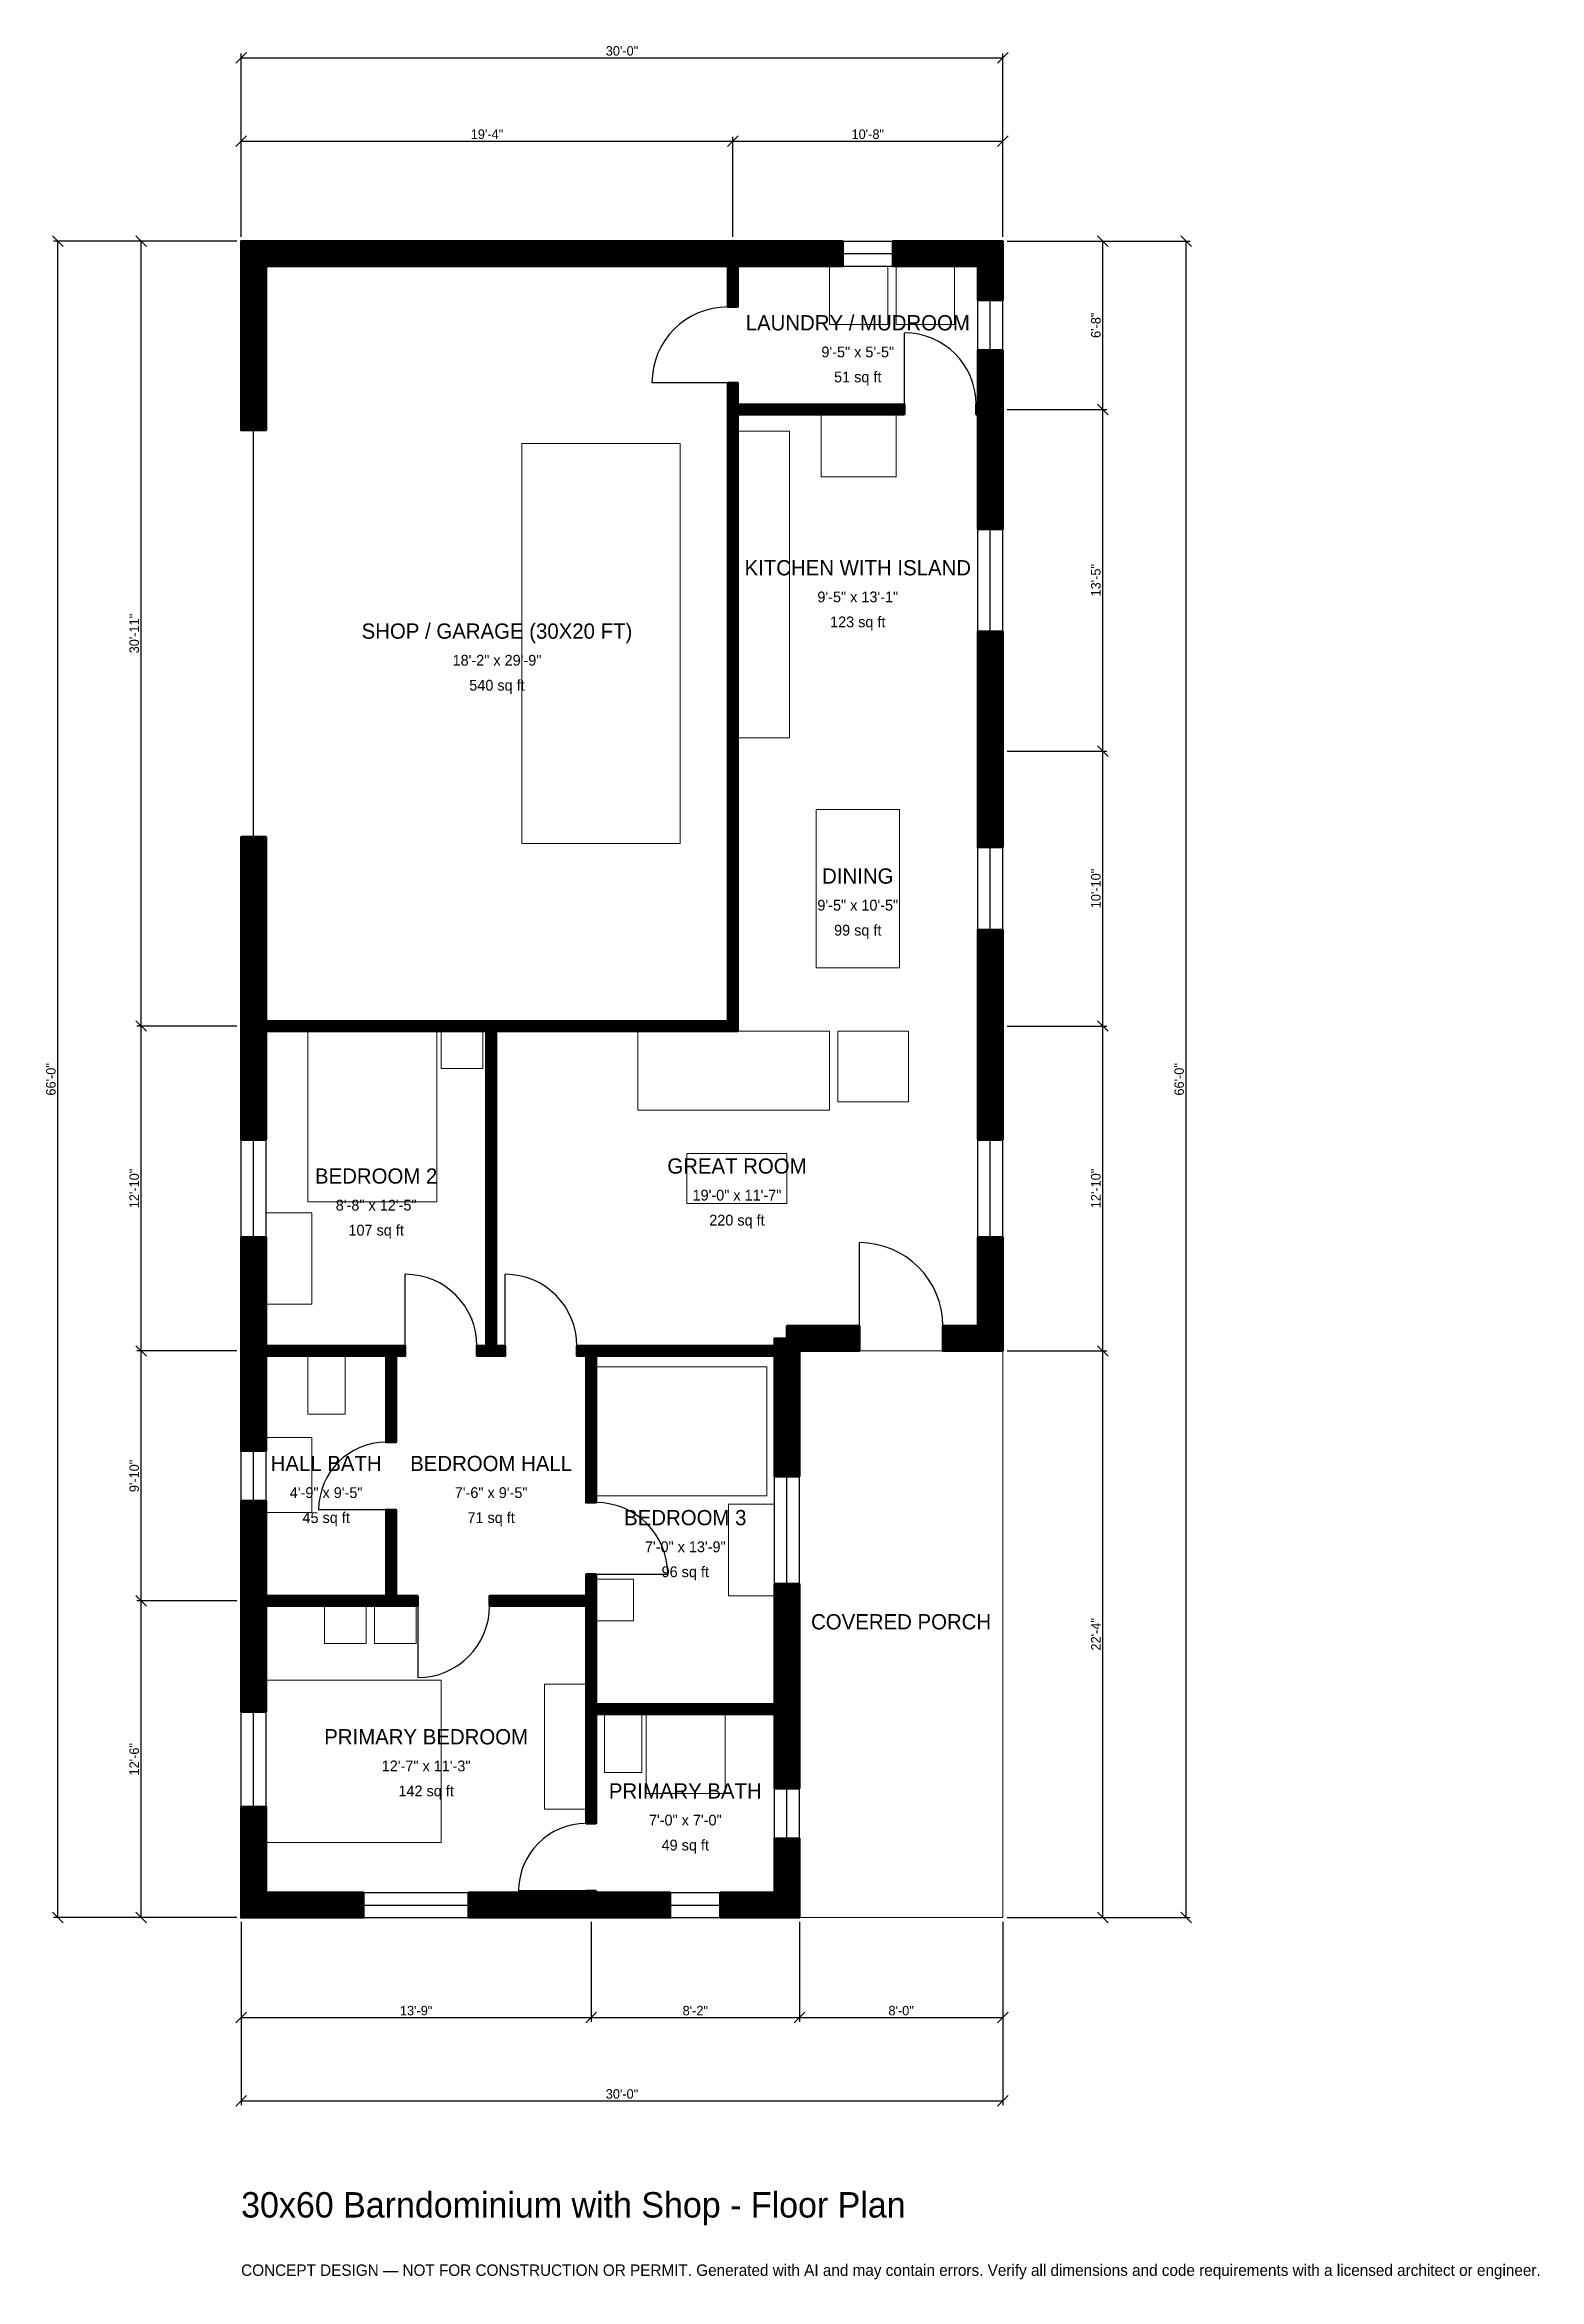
# Model space of a CAD drawing. Header units: inches. Extents: x -93 to 613, y -171 to 885.
import ezdxf
from ezdxf.enums import TextEntityAlignment as Align

# ---------------------------------------------------------------- set-up
doc = ezdxf.new("R2010")
doc.units = ezdxf.units.IN
doc.header["$MEASUREMENT"] = 0
doc.linetypes.add('DASHED', pattern=[0.6, 0.5, -0.1])
for name, color, linetype, lineweight in [('A-ANNO-DIMS', 1, 'Continuous', 13), ('A-ANNO-TEXT', 7, 'Continuous', 18), ('A-AREA-IDEN', 7, 'Continuous', 18), ('A-DOOR', 2, 'Continuous', 25), ('A-FLOR-FIXT', 9, 'Continuous', 13), ('A-FURN', 9, 'Continuous', 13), ('A-GLAZ', 4, 'Continuous', 25), ('A-SITE-PAVE', 8, 'Continuous', 13), ('A-WALL', 7, 'Continuous', 50), ('A-WALL-PATT', 8, 'Continuous', 13)]:
    doc.layers.add(name, color=color, linetype=linetype, lineweight=lineweight)
doc.dimstyles.new('PLAN', dxfattribs={"dimtxt": 4.5, "dimasz": 3, "dimexe": 2, "dimexo": 2, "dimgap": 1, "dimtad": 1, "dimdec": 0, "dimlunit": 4, "dimtsz": 2.5, "dimcen": 2.5, "dimclrd": 1, "dimclre": 1, "dimazin": 3, "dimtfac": 1, "dimtmove": 0, "dimatfit": 3})

msp = doc.modelspace()

# ---------------------------------------------------------------- hatches: boundary and pattern name
at = {"layer": 'A-WALL-PATT'}
h = msp.add_hatch(dxfattribs=at)
h.set_pattern_fill('ANSI31', color=8, scale=0.8)
h.paths.add_polyline_path([(159.4488, 0), (107.4803, 0), (107.4803, 11.811), (159.4488, 11.811), (162.9921, 11.811), (162.9921, 12.5984), (167.7165, 12.5984), (167.7165, 11.811), (171.2598, 11.811), (202.7559, 11.811), (202.7559, 0), (171.2598, 0), (167.7165, 0), (167.7165, 0), (162.9921, 0), (162.9921, 0), (159.4488, 0)])
h.paths.add_polyline_path([(11.811, 0), (11.811, 0), (0, 0), (0, 0), (0, 0), (0, 11.811), (0, 11.811), (0, 52.3622), (11.811, 52.3622), (11.811, 11.811), (57.874, 11.811), (57.874, 0), (11.811, 0)])
h.paths.add_polyline_path([(0, 143.7008), (0, 147.2441), (0, 147.2441), (0, 151.9685), (0, 151.9685), (0, 155.5118), (0, 196.8504), (11.811, 196.8504), (11.811, 155.5118), (11.811, 151.9685), (68.5039, 151.9685), (68.5039, 192.7165), (73.2283, 192.7165), (73.2283, 151.9685), (83.4646, 151.9685), (83.4646, 147.2441), (73.2283, 147.2441), (68.5039, 147.2441), (11.811, 147.2441), (11.811, 143.7008), (11.811, 97.2441), (0, 97.2441), (0, 143.7008)])
h.paths.add_polyline_path([(0, 261.811), (0, 265.3543), (0, 265.3543), (0, 270.0787), (0, 270.0787), (0, 273.622), (0, 321.4567), (11.811, 321.4567), (11.811, 273.622), (11.811, 270.0787), (68.5039, 270.0787), (73.2283, 270.0787), (77.5591, 270.0787), (77.5591, 265.3543), (73.2283, 265.3543), (73.2283, 224.6063), (68.5039, 224.6063), (68.5039, 265.3543), (11.811, 265.3543), (11.811, 261.811), (11.811, 220.4724), (0, 220.4724), (0, 261.811)])
h.paths.add_polyline_path([(0, 415.3543), (0, 418.8976), (0, 418.8976), (0, 423.622), (0, 423.622), (0, 427.1654), (0, 510.6299), (11.811, 510.6299), (11.811, 427.1654), (11.811, 423.622), (115.748, 423.622), (120.4724, 423.622), (229.9213, 423.622), (229.9213, 548.8189), (229.9213, 553.5433), (229.9213, 710.2362), (229.9213, 714.9606), (229.9213, 725.1968), (234.6457, 725.1968), (234.6457, 714.9606), (313.3858, 714.9606), (313.3858, 710.2362), (234.6457, 710.2362), (234.6457, 553.5433), (234.6457, 548.8189), (234.6457, 423.622), (234.6457, 418.8976), (229.9213, 418.8976), (120.4724, 418.8976), (120.4724, 270.0787), (124.8031, 270.0787), (124.8031, 265.3543), (120.4724, 265.3543), (115.748, 265.3543), (111.4173, 265.3543), (111.4173, 270.0787), (115.748, 270.0787), (115.748, 418.8976), (11.811, 418.8976), (11.811, 415.3543), (11.811, 367.5197), (0, 367.5197), (0, 415.3543)])
h.paths.add_polyline_path([(0, 780.315), (0, 780.315), (0, 792.126), (0, 792.126), (0, 792.126), (11.811, 792.126), (11.811, 792.126), (226.378, 792.126), (226.378, 792.126), (229.9213, 792.126), (229.9213, 792.126), (234.6457, 792.126), (234.6457, 792.126), (284.252, 792.126), (284.252, 780.315), (238.189, 780.315), (238.189, 780.315), (234.6457, 780.315), (234.6457, 761.0236), (229.9213, 761.0236), (229.9213, 780.315), (11.811, 780.315), (11.811, 702.7559), (0, 702.7559), (0, 780.315)])
h.paths.add_polyline_path([(348.0315, 792.126), (348.0315, 792.126), (359.8425, 792.126), (359.8425, 792.126), (359.8426, 792.126), (359.8426, 780.315), (359.8425, 780.315), (359.8425, 764.1732), (348.0315, 764.1732), (348.0315, 780.315), (307.874, 780.315), (307.874, 792.126), (348.0315, 792.126)])
h.paths.add_polyline_path([(359.8425, 718.5039), (359.8425, 714.9606), (359.8426, 714.9606), (359.8426, 710.2362), (359.8425, 710.2362), (359.8425, 706.6929), (359.8425, 656.1024), (348.0315, 656.1024), (348.0315, 706.6929), (348.0315, 710.2362), (347.2441, 710.2362), (347.2441, 714.9606), (348.0315, 714.9606), (348.0315, 718.5039), (348.0315, 740.5512), (359.8425, 740.5512), (359.8425, 718.5039)])
h.paths.add_polyline_path([(359.8425, 557.0866), (359.8425, 545.2756), (359.8425, 505.7087), (348.0315, 505.7087), (348.0315, 545.2756), (348.0315, 557.0866), (348.0315, 607.6772), (359.8425, 607.6772), (359.8425, 557.0866)])
h.paths.add_polyline_path([(359.8425, 427.1654), (359.8425, 415.3543), (359.8425, 367.5197), (348.0315, 367.5197), (348.0315, 415.3543), (348.0315, 427.1654), (348.0315, 466.7323), (359.8425, 466.7323), (359.8425, 427.1654)])
h.paths.add_polyline_path([(359.8425, 279.5276), (359.8426, 279.5276), (359.8426, 267.7165), (359.8425, 267.7165), (359.8425, 267.7165), (348.0315, 267.7165), (348.0315, 267.7165), (331.4961, 267.7165), (331.4961, 279.5276), (348.0315, 279.5276), (348.0315, 321.4567), (359.8425, 321.4567), (359.8425, 279.5276)])
h.paths.add_polyline_path([(266.1417, 267.7165), (266.1417, 267.7165), (263.7796, 267.7165), (263.7796, 265.3543), (263.7795, 265.3543), (263.7795, 208.4646), (251.9685, 208.4646), (251.9685, 265.3543), (167.7165, 265.3543), (167.7165, 196.063), (162.9921, 196.063), (162.9921, 265.3543), (158.6614, 265.3543), (158.6614, 270.0787), (162.9921, 270.0787), (167.7165, 270.0787), (251.9685, 270.0787), (251.9685, 273.622), (257.874, 273.622), (257.874, 279.5276), (292.126, 279.5276), (292.126, 267.7165), (266.1417, 267.7165)])
h.paths.add_polyline_path([(263.7795, 104.3307), (263.7795, 100.7874), (263.7796, 100.7874), (263.7796, 96.063), (263.7795, 96.063), (263.7795, 92.5197), (263.7795, 61.0236), (251.9685, 61.0236), (251.9685, 92.5197), (251.9685, 96.063), (167.7165, 96.063), (167.7165, 44.4882), (162.9921, 44.4882), (162.9921, 96.063), (162.9921, 100.7874), (162.9921, 147.2441), (117.3228, 147.2441), (117.3228, 151.9685), (162.9921, 151.9685), (162.9921, 162.2047), (167.7165, 162.2047), (167.7165, 151.9685), (167.7165, 147.2441), (167.7165, 100.7874), (251.9685, 100.7874), (251.9685, 104.3307), (251.9685, 157.6772), (263.7795, 157.6772), (263.7795, 104.3307)])
h.paths.add_polyline_path([(263.7795, 11.811), (263.7796, 11.811), (263.7796, 0), (263.7795, 0), (263.7795, 0), (251.9685, 0), (251.9685, 0), (226.378, 0), (226.378, 11.811), (251.9685, 11.811), (251.9685, 37.4016), (263.7795, 37.4016), (263.7795, 11.811)])

# ---------------------------------------------------------------- linework, layer by layer
at = {"layer": 'A-DOOR'}
for p, q in [((313.3858, 714.9606), (313.3858, 748.8189)), ((229.9213, 725.1968), (194.0945, 725.1968)), ((292.126, 279.5276), (292.126, 318.8976)), ((77.5591, 270.0787), (77.5591, 303.937)), ((124.8031, 270.0787), (124.8031, 303.937)), ((68.5039, 192.7165), (36.6142, 192.7165)), ((167.7165, 162.2047), (201.5748, 162.2047)), ((83.4646, 147.2441), (83.4646, 113.3858)), ((162.9921, 12.5984), (131.1024, 12.5984))]:
    msp.add_line(p, q, dxfattribs=at)
at = {"layer": 'A-DOOR', "linetype": 'DASHED'}
msp.add_line((5.9055, 510.6299), (5.9055, 702.7559), dxfattribs=at)
at = {"layer": 'A-DOOR'}
for centre, radius, start, end in [((229.9213, 725.1968), 35.8268, 90, 180), ((313.3858, 714.9606), 33.8583, 0, 90), ((292.126, 279.5276), 39.3701, 0, 90), ((77.5591, 270.0787), 33.8583, 0, 90), ((124.8031, 270.0787), 33.8583, 0, 90), ((68.5039, 192.7165), 31.8898, 90, 180), ((167.7165, 162.2047), 33.8583, 0, 90), ((83.4646, 147.2441), 33.8583, 270, 360), ((162.9921, 12.5984), 31.8898, 90, 180)]:
    msp.add_arc(centre, radius, start, end, dxfattribs=at)
at = {"layer": 'A-FLOR-FIXT'}
for points in [[(234.6457, 557.4803), (259.0551, 557.4803), (259.0551, 702.3622), (234.6457, 702.3622)], [(31.4961, 237.7953), (49.2126, 237.7953), (49.2126, 265.3543), (31.4961, 265.3543)], [(11.811, 191.3386), (33.4646, 191.3386), (33.4646, 226.7717), (11.811, 226.7717)], [(171.6535, 68.5039), (189.3701, 68.5039), (189.3701, 96.063), (171.6535, 96.063)], [(191.3386, 58.6614), (228.7402, 58.6614), (228.7402, 96.063), (191.3386, 96.063)]]:
    msp.add_lwpolyline(points, close=True, dxfattribs=at)
at = {"layer": 'A-FURN'}
for points in [[(277.9528, 752.7559), (305.5118, 752.7559), (305.5118, 780.315), (277.9528, 780.315)], [(309.4488, 752.7559), (337.0079, 752.7559), (337.0079, 780.315), (309.4488, 780.315)], [(274.0157, 680.7087), (309.4488, 680.7087), (309.4488, 710.2362), (274.0157, 710.2362)], [(132.6772, 507.4803), (207.4803, 507.4803), (207.4803, 696.4567), (132.6772, 696.4567)], [(271.6535, 448.8189), (311.0236, 448.8189), (311.0236, 523.622), (271.6535, 523.622)], [(31.4961, 338.189), (92.5197, 338.189), (92.5197, 418.8976), (31.4961, 418.8976)], [(94.4882, 401.1811), (114.1732, 401.1811), (114.1732, 418.8976), (94.4882, 418.8976)], [(187.4016, 381.4961), (277.9528, 381.4961), (277.9528, 418.8976), (187.4016, 418.8976)], [(281.8898, 385.4331), (315.3543, 385.4331), (315.3543, 418.8976), (281.8898, 418.8976)], [(210.6299, 337.4016), (257.874, 337.4016), (257.874, 361.0236), (210.6299, 361.0236)], [(11.811, 289.7638), (33.4646, 289.7638), (33.4646, 333.0709), (11.811, 333.0709)], [(167.7165, 199.2126), (248.4252, 199.2126), (248.4252, 260.2362), (167.7165, 260.2362)], [(230.315, 151.9685), (251.9685, 151.9685), (251.9685, 195.2756), (230.315, 195.2756)], [(167.7165, 140.1575), (185.4331, 140.1575), (185.4331, 159.8425), (167.7165, 159.8425)], [(39.3701, 129.5276), (59.0551, 129.5276), (59.0551, 147.2441), (39.3701, 147.2441)], [(62.9921, 129.5276), (82.6772, 129.5276), (82.6772, 147.2441), (62.9921, 147.2441)], [(11.811, 35.4331), (94.4882, 35.4331), (94.4882, 112.2047), (11.811, 112.2047)], [(143.3071, 51.1811), (162.9921, 51.1811), (162.9921, 110.2362), (143.3071, 110.2362)]]:
    msp.add_lwpolyline(points, close=True, dxfattribs=at)
at = {"layer": 'A-GLAZ'}
for p, q in [((284.252, 792.126), (307.874, 792.126)), ((284.252, 786.2205), (307.874, 786.2205)), ((284.252, 780.315), (307.874, 780.315)), ((348.0315, 740.5512), (348.0315, 764.1732)), ((353.937, 740.5512), (353.937, 764.1732)), ((359.8425, 740.5512), (359.8425, 764.1732)), ((348.0315, 607.6772), (348.0315, 656.1024)), ((353.937, 607.6772), (353.937, 656.1024)), ((359.8425, 607.6772), (359.8425, 656.1024)), ((348.0315, 466.7323), (348.0315, 505.7087)), ((353.937, 466.7323), (353.937, 505.7087)), ((359.8425, 466.7323), (359.8425, 505.7087)), ((0, 321.4567), (0, 367.5197)), ((5.9055, 321.4567), (5.9055, 367.5197)), ((11.811, 321.4567), (11.811, 367.5197)), ((348.0315, 321.4567), (348.0315, 367.5197)), ((353.937, 321.4567), (353.937, 367.5197)), ((359.8425, 321.4567), (359.8425, 367.5197)), ((0, 196.8504), (0, 220.4724)), ((5.9055, 196.8504), (5.9055, 220.4724)), ((11.811, 196.8504), (11.811, 220.4724)), ((251.9685, 157.6772), (251.9685, 208.4646)), ((257.874, 157.6772), (257.874, 208.4646)), ((263.7795, 157.6772), (263.7795, 208.4646)), ((0, 52.3622), (0, 97.2441)), ((5.9055, 52.3622), (5.9055, 97.2441)), ((11.811, 52.3622), (11.811, 97.2441)), ((251.9685, 37.4016), (251.9685, 61.0236)), ((257.874, 37.4016), (257.874, 61.0236)), ((263.7795, 37.4016), (263.7795, 61.0236)), ((57.874, 11.811), (107.4803, 11.811)), ((202.7559, 11.811), (226.378, 11.811)), ((57.874, 5.9055), (107.4803, 5.9055)), ((57.874, 0), (107.4803, 0)), ((202.7559, 5.9055), (226.378, 5.9055)), ((202.7559, 0), (226.378, 0))]:
    msp.add_line(p, q, dxfattribs=at)
at = {"layer": 'A-SITE-PAVE', "linetype": 'DASHED'}
msp.add_lwpolyline([(263.7795, 0), (359.8425, 0), (359.8425, 267.7165), (263.7795, 267.7165)], close=True, dxfattribs=at)
at = {"layer": 'A-WALL'}
for points in [[(0, 780.315), (0, 780.315), (0, 792.126), (0, 792.126), (0, 792.126), (11.811, 792.126), (11.811, 792.126), (226.378, 792.126), (226.378, 792.126), (229.9213, 792.126), (229.9213, 792.126), (234.6457, 792.126), (234.6457, 792.126), (284.252, 792.126), (284.252, 780.315), (238.189, 780.315), (238.189, 780.315), (234.6457, 780.315), (234.6457, 761.0236), (229.9213, 761.0236), (229.9213, 780.315), (11.811, 780.315), (11.811, 702.7559), (0, 702.7559), (0, 780.315)], [(348.0315, 792.126), (348.0315, 792.126), (359.8425, 792.126), (359.8425, 792.126), (359.8426, 792.126), (359.8426, 780.315), (359.8425, 780.315), (359.8425, 764.1732), (348.0315, 764.1732), (348.0315, 780.315), (307.874, 780.315), (307.874, 792.126), (348.0315, 792.126)], [(359.8425, 718.5039), (359.8425, 714.9606), (359.8426, 714.9606), (359.8426, 710.2362), (359.8425, 710.2362), (359.8425, 706.6929), (359.8425, 656.1024), (348.0315, 656.1024), (348.0315, 706.6929), (348.0315, 710.2362), (347.2441, 710.2362), (347.2441, 714.9606), (348.0315, 714.9606), (348.0315, 718.5039), (348.0315, 740.5512), (359.8425, 740.5512), (359.8425, 718.5039)], [(0, 415.3543), (0, 418.8976), (0, 418.8976), (0, 423.622), (0, 423.622), (0, 427.1654), (0, 510.6299), (11.811, 510.6299), (11.811, 427.1654), (11.811, 423.622), (115.748, 423.622), (120.4724, 423.622), (229.9213, 423.622), (229.9213, 548.8189), (229.9213, 553.5433), (229.9213, 710.2362), (229.9213, 714.9606), (229.9213, 725.1968), (234.6457, 725.1968), (234.6457, 714.9606), (313.3858, 714.9606), (313.3858, 710.2362), (234.6457, 710.2362), (234.6457, 553.5433), (234.6457, 548.8189), (234.6457, 423.622), (234.6457, 418.8976), (229.9213, 418.8976), (120.4724, 418.8976), (120.4724, 270.0787), (124.8031, 270.0787), (124.8031, 265.3543), (120.4724, 265.3543), (115.748, 265.3543), (111.4173, 265.3543), (111.4173, 270.0787), (115.748, 270.0787), (115.748, 418.8976), (11.811, 418.8976), (11.811, 415.3543), (11.811, 367.5197), (0, 367.5197), (0, 415.3543)], [(359.8425, 557.0866), (359.8425, 545.2756), (359.8425, 505.7087), (348.0315, 505.7087), (348.0315, 545.2756), (348.0315, 557.0866), (348.0315, 607.6772), (359.8425, 607.6772), (359.8425, 557.0866)], [(359.8425, 427.1654), (359.8425, 415.3543), (359.8425, 367.5197), (348.0315, 367.5197), (348.0315, 415.3543), (348.0315, 427.1654), (348.0315, 466.7323), (359.8425, 466.7323), (359.8425, 427.1654)], [(0, 261.811), (0, 265.3543), (0, 265.3543), (0, 270.0787), (0, 270.0787), (0, 273.622), (0, 321.4567), (11.811, 321.4567), (11.811, 273.622), (11.811, 270.0787), (68.5039, 270.0787), (73.2283, 270.0787), (77.5591, 270.0787), (77.5591, 265.3543), (73.2283, 265.3543), (73.2283, 224.6063), (68.5039, 224.6063), (68.5039, 265.3543), (11.811, 265.3543), (11.811, 261.811), (11.811, 220.4724), (0, 220.4724), (0, 261.811)], [(359.8425, 279.5276), (359.8426, 279.5276), (359.8426, 267.7165), (359.8425, 267.7165), (359.8425, 267.7165), (348.0315, 267.7165), (348.0315, 267.7165), (331.4961, 267.7165), (331.4961, 279.5276), (348.0315, 279.5276), (348.0315, 321.4567), (359.8425, 321.4567), (359.8425, 279.5276)], [(266.1417, 267.7165), (266.1417, 267.7165), (263.7796, 267.7165), (263.7796, 265.3543), (263.7795, 265.3543), (263.7795, 208.4646), (251.9685, 208.4646), (251.9685, 265.3543), (167.7165, 265.3543), (167.7165, 196.063), (162.9921, 196.063), (162.9921, 265.3543), (158.6614, 265.3543), (158.6614, 270.0787), (162.9921, 270.0787), (167.7165, 270.0787), (251.9685, 270.0787), (251.9685, 273.622), (257.874, 273.622), (257.874, 279.5276), (292.126, 279.5276), (292.126, 267.7165), (266.1417, 267.7165)], [(0, 143.7008), (0, 147.2441), (0, 147.2441), (0, 151.9685), (0, 151.9685), (0, 155.5118), (0, 196.8504), (11.811, 196.8504), (11.811, 155.5118), (11.811, 151.9685), (68.5039, 151.9685), (68.5039, 192.7165), (73.2283, 192.7165), (73.2283, 151.9685), (83.4646, 151.9685), (83.4646, 147.2441), (73.2283, 147.2441), (68.5039, 147.2441), (11.811, 147.2441), (11.811, 143.7008), (11.811, 97.2441), (0, 97.2441), (0, 143.7008)], [(263.7795, 104.3307), (263.7795, 100.7874), (263.7796, 100.7874), (263.7796, 96.063), (263.7795, 96.063), (263.7795, 92.5197), (263.7795, 61.0236), (251.9685, 61.0236), (251.9685, 92.5197), (251.9685, 96.063), (167.7165, 96.063), (167.7165, 44.4882), (162.9921, 44.4882), (162.9921, 96.063), (162.9921, 100.7874), (162.9921, 147.2441), (117.3228, 147.2441), (117.3228, 151.9685), (162.9921, 151.9685), (162.9921, 162.2047), (167.7165, 162.2047), (167.7165, 151.9685), (167.7165, 147.2441), (167.7165, 100.7874), (251.9685, 100.7874), (251.9685, 104.3307), (251.9685, 157.6772), (263.7795, 157.6772), (263.7795, 104.3307)], [(11.811, 0), (11.811, 0), (0, 0), (0, 0), (0, 0), (0, 11.811), (0, 11.811), (0, 52.3622), (11.811, 52.3622), (11.811, 11.811), (57.874, 11.811), (57.874, 0), (11.811, 0)], [(263.7795, 11.811), (263.7796, 11.811), (263.7796, 0), (263.7795, 0), (263.7795, 0), (251.9685, 0), (251.9685, 0), (226.378, 0), (226.378, 11.811), (251.9685, 11.811), (251.9685, 37.4016), (263.7795, 37.4016), (263.7795, 11.811)], [(159.4488, 0), (107.4803, 0), (107.4803, 11.811), (159.4488, 11.811), (162.9921, 11.811), (162.9921, 12.5984), (167.7165, 12.5984), (167.7165, 11.811), (171.2598, 11.811), (202.7559, 11.811), (202.7559, 0), (171.2598, 0), (167.7165, 0), (167.7165, 0), (162.9921, 0), (162.9921, 0), (159.4488, 0)]]:
    msp.add_lwpolyline(points, close=True, dxfattribs=at)

# ---------------------------------------------------------------- texts
at = {"layer": 'A-ANNO-TEXT'}
for s, height, p in [('30x60 Barndominium with Shop - Floor Plan', 12, (0, -141.7323)), ('CONCEPT DESIGN — NOT FOR CONSTRUCTION OR PERMIT. Generated with AI and may contain errors. Verify all dimensions and code requirements with a licensed architect or engineer.', 5.4, (0, -169.2913))]:
    msp.add_text(s, height=height, dxfattribs=at).set_placement(p)
at = {"layer": 'A-AREA-IDEN'}
for s, height, p in [('LAUNDRY / MUDROOM', 7.2, (291.3386, 753.5433)), ('9\'-5" x 5\'-5"', 5.1, (291.3386, 739.7638)), ('51 sq ft', 5.1, (291.3386, 727.9528)), ('KITCHEN WITH ISLAND', 7.2, (291.3386, 637.7953)), ('9\'-5" x 13\'-1"', 5.1, (291.3386, 624.0157)), ('123 sq ft', 5.1, (291.3386, 612.2047)), ('SHOP / GARAGE (30X20 FT)', 7.2, (120.8661, 607.874)), ('18\'-2" x 29\'-9"', 5.1, (120.8661, 594.0945)), ('540 sq ft', 5.1, (120.8661, 582.2835)), ('DINING', 7.2, (291.3386, 492.126)), ('9\'-5" x 10\'-5"', 5.1, (291.3386, 478.3465)), ('99 sq ft', 5.1, (291.3386, 466.5354)), ('BEDROOM 2', 7.2, (63.7795, 350.3937)), ('GREAT ROOM', 7.2, (234.252, 355.1181)), ('8\'-8" x 12\'-5"', 5.1, (63.7795, 336.6142)), ('19\'-0" x 11\'-7"', 5.1, (234.252, 341.3386)), ('107 sq ft', 5.1, (63.7795, 324.8031)), ('220 sq ft', 5.1, (234.252, 329.5276)), ('HALL BATH', 7.2, (40.1575, 214.5669)), ('BEDROOM HALL', 7.2, (118.1102, 214.5669)), ('4\'-9" x 9\'-5"', 5.1, (40.1575, 200.7874)), ('7\'-6" x 9\'-5"', 5.1, (118.1102, 200.7874)), ('45 sq ft', 5.1, (40.1575, 188.9764)), ('71 sq ft', 5.1, (118.1102, 188.9764)), ('BEDROOM 3', 7.2, (209.8425, 188.9764)), ('7\'-0" x 13\'-9"', 5.1, (209.8425, 175.1969)), ('96 sq ft', 5.1, (209.8425, 163.3858)), ('COVERED PORCH', 7.2, (311.811, 139.7638)), ('PRIMARY BEDROOM', 7.2, (87.4016, 85.4331)), ('12\'-7" x 11\'-3"', 5.1, (87.4016, 71.6535)), ('PRIMARY BATH', 7.2, (209.8425, 59.8425)), ('142 sq ft', 5.1, (87.4016, 59.8425)), ('7\'-0" x 7\'-0"', 5.1, (209.8425, 46.063)), ('49 sq ft', 5.1, (209.8425, 34.252))]:
    msp.add_text(s, height=height, dxfattribs=at).set_placement(p, align=Align.MIDDLE_CENTER)

# ---------------------------------------------------------------- dimensions: what is measured, and where the dimension line sits
at = {"layer": 'A-ANNO-DIMS'}
for base, p1, p2, text in [((0, 878.7402), (0, 792.126), (359.8425, 792.126), '30\'-0"'), ((0, 839.3701), (0, 792.126), (232.2835, 792.126), '19\'-4"'), ((232.2835, 839.3701), (232.2835, 792.126), (359.8425, 792.126), '10\'-8"'), ((0, -47.2441), (0, 0), (165.3543, 0), '13\'-9"'), ((0, -86.6142), (0, 0), (359.8425, 0), '30\'-0"'), ((165.3543, -47.2441), (165.3543, 0), (263.7795, 0), '8\'-2"'), ((263.7795, -47.2441), (263.7795, 0), (359.8425, 0), '8\'-0"')]:
    msp.add_linear_dim(base=base, p1=p1, p2=p2, text=text, dimstyle='PLAN', dxfattribs=at).render()
for base, p1, p2, text in [((-86.6142, 0), (0, 0), (0, 792.126), '66\'-0"'), ((-47.2441, 421.2598), (0, 421.2598), (0, 792.126), '30\'-11"'), ((407.0866, 712.5984), (359.8425, 712.5984), (359.8425, 792.126), '6\'-8"'), ((446.4567, 0), (359.8425, 0), (359.8425, 792.126), '66\'-0"'), ((407.0866, 551.1811), (359.8425, 551.1811), (359.8425, 712.5984), '13\'-5"'), ((407.0866, 421.2598), (359.8425, 421.2598), (359.8425, 551.1811), '10\'-10"'), ((-47.2441, 267.7165), (0, 267.7165), (0, 421.2598), '12\'-10"'), ((407.0866, 267.7165), (359.8425, 267.7165), (359.8425, 421.2598), '12\'-10"'), ((-47.2441, 149.6063), (0, 149.6063), (0, 267.7165), '9\'-10"'), ((407.0866, 0), (359.8425, 0), (359.8425, 267.7165), '22\'-4"'), ((-47.2441, 0), (0, 0), (0, 149.6063), '12\'-6"')]:
    msp.add_linear_dim(base=base, p1=p1, p2=p2, angle=90, text=text, dimstyle='PLAN', dxfattribs=at).render()

doc.saveas('drawing.dxf')
